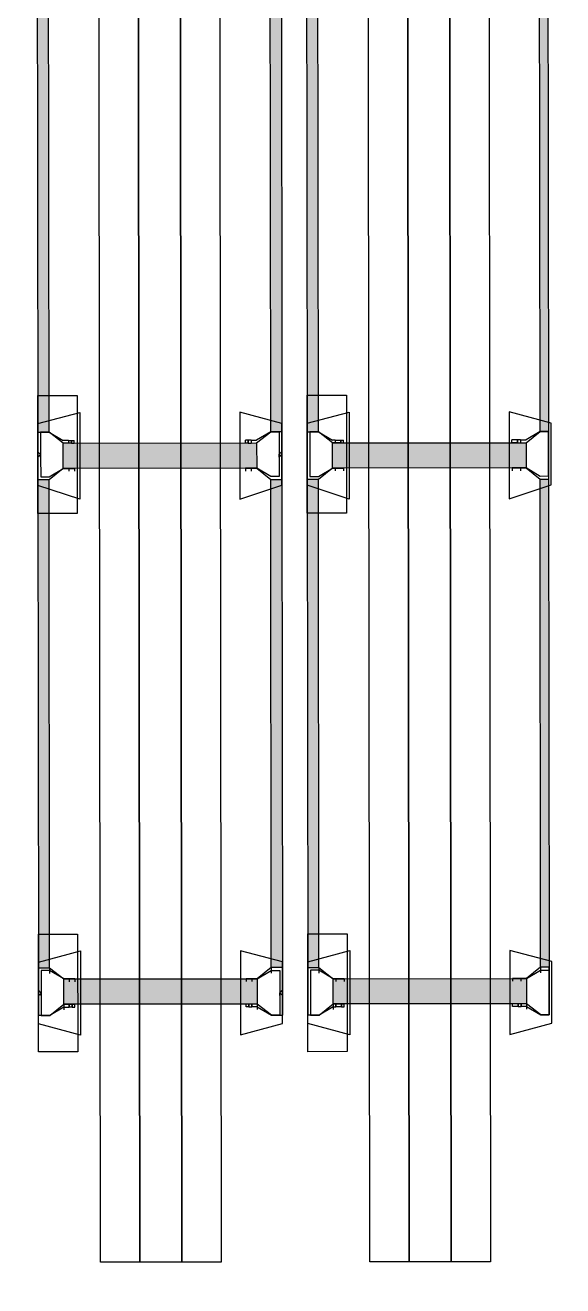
# Model space of a CAD drawing. Header units: feet. Extents: x -99009 to 3252343, y -11094690 to 9035152.
# Drawn here: x 2517596 to 2518596, y -1949560 to -1947215 of the extents above; entities that cross this region are included whole.
import ezdxf

# ---------------------------------------------------------------- set-up
doc = ezdxf.new("R2010")
doc.units = ezdxf.units.FT
doc.layers.add('1', color=1, linetype='Continuous')

# ---------------------------------------------------------------- blocks, each defined once
blk = doc.blocks.new('RM Stand 1')
at = {"transparency": 33554687}
for color, points in [(256, [(736127.3, -1128992.3), (737040.4, -1129007.9), (736127.3, -1129007.9)]), (256, [(736127.3, -1128992.3), (737040.4, -1128992.3), (737040.4, -1129007.9)]), (256, [(737129.1, -1128992.3), (738036.9, -1129007.9), (737129.1, -1129007.9)]), (256, [(737129.1, -1128992.3), (738036.9, -1128992.3), (738036.9, -1129007.9)]), (1, [(737108.2, -1129034), (737061.2, -1129394), (737061.2, -1129034)]), (1, [(737108.2, -1129034), (737108.2, -1129394), (737061.2, -1129394)]), (1, [(737108.2, -1129034), (737061.2, -1129394), (737061.2, -1129034)]), (1, [(737108.2, -1129034), (737108.2, -1129394), (737061.2, -1129394)]), (1, [(738104.7, -1129034), (738057.7, -1129394), (738057.7, -1129034)]), (1, [(738104.7, -1129034), (738104.7, -1129394), (738057.7, -1129394)]), (256, [(736127.3, -1129420.1), (737040.4, -1129441), (736127.3, -1129441)]), (256, [(736127.3, -1129420.1), (737040.4, -1129420.1), (737040.4, -1129441)]), (256, [(737129.1, -1129420.1), (738036.9, -1129441), (737129.1, -1129441)]), (256, [(737129.1, -1129420.1), (738036.9, -1129420.1), (738036.9, -1129441)]), (256, [(736127.3, -1129487.9), (737040.4, -1129508.8), (736127.3, -1129508.8)]), (256, [(736127.3, -1129487.9), (737040.4, -1129487.9), (737040.4, -1129508.8)]), (256, [(737129.1, -1129487.9), (738036.9, -1129508.8), (737129.1, -1129508.8)]), (256, [(737129.1, -1129487.9), (738036.9, -1129487.9), (738036.9, -1129508.8)]), (1, [(737108.2, -1129534.9), (737061.2, -1129894.9), (737061.2, -1129534.9)]), (1, [(737108.2, -1129534.9), (737108.2, -1129894.9), (737061.2, -1129894.9)]), (1, [(737108.2, -1129534.9), (737061.2, -1129894.9), (737061.2, -1129534.9)]), (1, [(737108.2, -1129534.9), (737108.2, -1129894.9), (737061.2, -1129894.9)]), (1, [(738104.7, -1129534.9), (738057.7, -1129894.9), (738057.7, -1129534.9)]), (1, [(738104.7, -1129534.9), (738104.7, -1129894.9), (738057.7, -1129894.9)]), (256, [(736127.3, -1129921), (737040.4, -1129941.9), (736127.3, -1129941.9)]), (256, [(736127.3, -1129921), (737040.4, -1129921), (737040.4, -1129941.9)]), (256, [(737129.1, -1129921), (738036.9, -1129941.9), (737129.1, -1129941.9)]), (256, [(737129.1, -1129921), (738036.9, -1129921), (738036.9, -1129941.9)])]:
    blk.add_hatch(color=color, dxfattribs=at).paths.add_polyline_path(points)
for points in [[(736127.3, -1128992.3), (737040.4, -1128992.3), (737040.4, -1129007.9), (736127.3, -1129007.9), (736127.3, -1128992.3)], [(737024.7, -1128987.1), (737003.8, -1129065.3), (737165.6, -1129065.3), (737139.5, -1128987.1), (737024.7, -1128987.1)], [(737024.7, -1128987.1), (737003.8, -1129065.3), (737165.6, -1129065.3), (737139.5, -1128987.1), (737024.7, -1128987.1)], [(737040.4, -1128992.3), (737129.1, -1128992.3)], [(737040.4, -1129007.9), (737040.4, -1128992.3), (737040.4, -1129007.9)], [(737040.4, -1128992.3), (737076.9, -1128992.3), (737040.4, -1128992.3)], [(737040.4, -1128992.3), (737129.1, -1128992.3)], [(737040.4, -1129007.9), (737040.4, -1128992.3), (737040.4, -1129007.9)], [(737040.4, -1128992.3), (737076.9, -1128992.3), (737040.4, -1128992.3)], [(737061.2, -1129034), (737040.4, -1129007.9), (737056, -1129034)], [(737061.2, -1129034), (737040.4, -1129007.9), (737056, -1129034)], [(737076.9, -1128992.3), (737082.1, -1128992.3), (737076.9, -1128992.3)], [(737076.9, -1128992.3), (737082.1, -1128992.3), (737076.9, -1128992.3)], [(737082.1, -1128992.3), (737087.3, -1128992.3), (737082.1, -1128992.3)], [(737082.1, -1128992.3), (737087.3, -1128992.3), (737082.1, -1128992.3)], [(737123.8, -1128992.3), (737087.3, -1128992.3), (737129.1, -1128992.3)], [(737123.8, -1128992.3), (737087.3, -1128992.3), (737129.1, -1128992.3)], [(737123.8, -1129007.9), (737108.2, -1129034), (737129.1, -1129007.9)], [(737123.8, -1129007.9), (737108.2, -1129034), (737129.1, -1129007.9)], [(737123.8, -1128992.3), (737123.8, -1129007.9)], [(737123.8, -1128992.3), (737123.8, -1129007.9)], [(737129.1, -1129007.9), (737129.1, -1128992.3)], [(737129.1, -1128992.3), (738036.9, -1128992.3), (738036.9, -1129007.9), (737129.1, -1129007.9), (737129.1, -1128992.3)], [(737129.1, -1129007.9), (737129.1, -1128992.3)], [(738026.4, -1128987.1), (738005.6, -1129065.3), (738162.1, -1129065.3), (738141.2, -1128987.1), (738026.4, -1128987.1)], [(738036.9, -1128992.3), (738125.6, -1128992.3)], [(738036.9, -1128992.3), (738036.9, -1129007.9)], [(738042.1, -1128992.3), (738078.6, -1128992.3), (738036.9, -1128992.3)], [(738036.9, -1129007.9), (738057.7, -1129034)], [(738036.9, -1129007.9), (738042.1, -1129007.9)], [(738042.1, -1129007.9), (738042.1, -1128992.3)], [(738057.7, -1129034), (738042.1, -1129007.9)], [(738042.1, -1129007.9), (738047.3, -1129007.9)], [(738078.6, -1128992.3), (738083.8, -1128992.3), (738078.6, -1128992.3)], [(738083.8, -1128992.3), (738089, -1128992.3), (738083.8, -1128992.3)], [(738089, -1128992.3), (738125.6, -1128992.3), (738089, -1128992.3)], [(738125.6, -1129007.9), (738104.7, -1129034)], [(738109.9, -1129034), (738125.6, -1129007.9)], [(738125.6, -1128992.3), (738125.6, -1129007.9), (738125.6, -1128992.3)], [(737056, -1129044.5), (737061.2, -1129044.5), (737061.2, -1129034)], [(737056, -1129044.5), (737056, -1129034)], [(737056, -1129044.5), (737061.2, -1129044.5), (737061.2, -1129034)], [(737056, -1129044.5), (737056, -1129034)], [(737056, -1129049.7), (737061.2, -1129049.7), (737061.2, -1129044.5)], [(737056, -1129044.5), (737056, -1129049.7)], [(737056, -1129044.5), (737061.2, -1129044.5)], [(737056, -1129049.7), (737061.2, -1129049.7), (737061.2, -1129044.5)], [(737056, -1129044.5), (737056, -1129049.7)], [(737056, -1129044.5), (737061.2, -1129044.5)], [(737061.2, -1129049.7), (737056, -1129049.7), (737056, -1129060.1)], [(737061.2, -1129049.7), (737061.2, -1129060.1), (737056, -1129060.1)], [(737061.2, -1129049.7), (737056, -1129049.7), (737056, -1129060.1)], [(737061.2, -1129049.7), (737061.2, -1129060.1), (737056, -1129060.1)], [(737108.2, -1129034), (737108.2, -1129394), (737061.2, -1129394), (737061.2, -1129034), (737108.2, -1129034)], [(737108.2, -1129034), (737108.2, -1129394), (737061.2, -1129394), (737061.2, -1129034), (737108.2, -1129034)], [(737108.2, -1129034), (737108.2, -1129044.5), (737108.2, -1129034)], [(737108.2, -1129034), (737108.2, -1129044.5), (737108.2, -1129034)], [(737108.2, -1129049.7), (737108.2, -1129044.5), (737108.2, -1129049.7)], [(737108.2, -1129044.5), (737113.4, -1129044.5)], [(737108.2, -1129044.5), (737113.4, -1129044.5)], [(737108.2, -1129049.7), (737108.2, -1129044.5), (737108.2, -1129049.7)], [(737108.2, -1129044.5), (737113.4, -1129044.5)], [(737108.2, -1129044.5), (737113.4, -1129044.5)], [(737108.2, -1129049.7), (737108.2, -1129060.1), (737108.2, -1129049.7)], [(737108.2, -1129049.7), (737108.2, -1129060.1), (737108.2, -1129049.7)], [(738057.7, -1129044.5), (738057.7, -1129034), (738057.7, -1129044.5)], [(738104.7, -1129034), (738104.7, -1129394), (738057.7, -1129394), (738057.7, -1129034), (738104.7, -1129034)], [(738057.7, -1129049.7), (738057.7, -1129044.5), (738057.7, -1129049.7)], [(738057.7, -1129044.5), (738063, -1129044.5)], [(738057.7, -1129049.7), (738057.7, -1129060.1), (738057.7, -1129049.7)], [(738104.7, -1129034), (738109.9, -1129034)], [(738104.7, -1129034), (738104.7, -1129044.5)], [(738109.9, -1129034), (738109.9, -1129044.5), (738104.7, -1129044.5)], [(738104.7, -1129049.7), (738109.9, -1129049.7), (738109.9, -1129044.5)], [(738104.7, -1129044.5), (738104.7, -1129049.7)], [(738104.7, -1129044.5), (738109.9, -1129044.5)], [(738109.9, -1129049.7), (738104.7, -1129049.7), (738104.7, -1129060.1)], [(738109.9, -1129049.7), (738109.9, -1129060.1), (738104.7, -1129060.1)], [(738109.9, -1129034), (738115.1, -1129034)], [(737108.2, -1129060.1), (737113.4, -1129060.1)], [(737108.2, -1129060.1), (737113.4, -1129060.1)], [(738057.7, -1129060.1), (738063, -1129060.1)], [(732584.7, -1129101.9), (738584.7, -1129101.9), (738584.7, -1129174.9), (732584.7, -1129174.9), (732584.7, -1129101.9)], [(732584.7, -1129174.9), (738584.7, -1129174.9), (738584.7, -1129253.2), (732584.7, -1129253.2), (732584.7, -1129174.9)], [(732584.7, -1129253.2), (738584.7, -1129253.2), (738584.7, -1129326.2), (732584.7, -1129326.2), (732584.7, -1129253.2)], [(736972.5, -1129441), (736972.5, -1129367.9), (737191.7, -1129367.9), (737191.7, -1129441), (736972.5, -1129441)], [(736972.5, -1129441), (736972.5, -1129367.9), (737191.7, -1129367.9), (737191.7, -1129441), (736972.5, -1129441)], [(737024.7, -1129441), (737003.8, -1129362.7), (737165.6, -1129362.7), (737139.5, -1129441), (737024.7, -1129441)], [(737024.7, -1129441), (737003.8, -1129362.7), (737165.6, -1129362.7), (737139.5, -1129441), (737024.7, -1129441)], [(737061.2, -1129378.4), (737056, -1129378.4), (737056, -1129373.2)], [(737061.2, -1129378.4), (737061.2, -1129373.2), (737056, -1129373.2)], [(737061.2, -1129378.4), (737056, -1129378.4), (737056, -1129373.2)], [(737061.2, -1129378.4), (737061.2, -1129373.2), (737056, -1129373.2)], [(737056, -1129378.4), (737061.2, -1129378.4), (737061.2, -1129383.6), (737061.2, -1129388.8)], [(737056, -1129388.8), (737056, -1129383.6), (737056, -1129378.4)], [(737056, -1129378.4), (737061.2, -1129378.4), (737061.2, -1129383.6), (737061.2, -1129388.8)], [(737056, -1129388.8), (737056, -1129383.6), (737056, -1129378.4)], [(737108.2, -1129378.4), (737108.2, -1129373.2), (737108.2, -1129378.4)], [(737108.2, -1129373.2), (737113.4, -1129373.2)], [(737108.2, -1129378.4), (737108.2, -1129373.2), (737108.2, -1129378.4)], [(737108.2, -1129373.2), (737113.4, -1129373.2)], [(737108.2, -1129378.4), (737108.2, -1129383.6), (737108.2, -1129388.8), (737108.2, -1129383.6), (737108.2, -1129378.4)], [(737108.2, -1129378.4), (737108.2, -1129383.6), (737108.2, -1129388.8), (737108.2, -1129383.6), (737108.2, -1129378.4)], [(737974.3, -1129441), (737974.3, -1129367.9), (738193.4, -1129367.9), (738193.4, -1129441), (737974.3, -1129441)], [(738026.4, -1129441), (738005.6, -1129362.7), (738162.1, -1129362.7), (738141.2, -1129441), (738026.4, -1129441)], [(738057.7, -1129378.4), (738057.7, -1129373.2), (738057.7, -1129378.4)], [(738057.7, -1129373.2), (738063, -1129373.2)], [(738057.7, -1129378.4), (738057.7, -1129383.6), (738057.7, -1129388.8), (738057.7, -1129383.6), (738057.7, -1129378.4)], [(738109.9, -1129378.4), (738104.7, -1129378.4), (738104.7, -1129373.2)], [(738109.9, -1129378.4), (738109.9, -1129373.2), (738104.7, -1129373.2)], [(738104.7, -1129378.4), (738109.9, -1129378.4), (738109.9, -1129383.6), (738109.9, -1129388.8)], [(738104.7, -1129388.8), (738104.7, -1129383.6), (738104.7, -1129378.4)], [(737061.2, -1129394), (737040.4, -1129420.1), (737056, -1129394)], [(737061.2, -1129394), (737040.4, -1129420.1), (737056, -1129394)], [(737056, -1129388.8), (737061.2, -1129388.8)], [(737056, -1129388.8), (737061.2, -1129388.8), (737061.2, -1129394)], [(737056, -1129388.8), (737056, -1129394)], [(737056, -1129388.8), (737061.2, -1129388.8)], [(737056, -1129388.8), (737061.2, -1129388.8), (737061.2, -1129394)], [(737056, -1129388.8), (737056, -1129394)], [(737108.2, -1129388.8), (737113.4, -1129388.8)], [(737108.2, -1129394), (737108.2, -1129388.8), (737108.2, -1129394)], [(737108.2, -1129388.8), (737113.4, -1129388.8)], [(737108.2, -1129388.8), (737113.4, -1129388.8)], [(737108.2, -1129394), (737108.2, -1129388.8), (737108.2, -1129394)], [(737108.2, -1129388.8), (737113.4, -1129388.8)], [(737123.8, -1129420.1), (737108.2, -1129394), (737129.1, -1129420.1)], [(737123.8, -1129420.1), (737108.2, -1129394), (737129.1, -1129420.1)], [(738036.9, -1129420.1), (738057.7, -1129394)], [(738057.7, -1129394), (738042.1, -1129420.1)], [(738057.7, -1129388.8), (738063, -1129388.8)], [(738057.7, -1129388.8), (738057.7, -1129394), (738057.7, -1129388.8)], [(738104.7, -1129388.8), (738109.9, -1129388.8)], [(738104.7, -1129394), (738104.7, -1129388.8)], [(738109.9, -1129394), (738109.9, -1129388.8), (738104.7, -1129388.8)], [(738125.6, -1129420.1), (738104.7, -1129394)], [(738104.7, -1129394), (738109.9, -1129394)], [(738109.9, -1129394), (738125.6, -1129420.1)], [(738109.9, -1129394), (738115.1, -1129394)], [(736127.3, -1129441), (737040.4, -1129441), (737040.4, -1129420.1), (736127.3, -1129420.1), (736127.3, -1129441), (736038.6, -1129441)], [(737040.4, -1129420.1), (737040.4, -1129435.8)], [(737040.4, -1129441), (737040.4, -1129420.1)], [(737129.1, -1129441), (738036.9, -1129441), (738036.9, -1129420.1), (737129.1, -1129420.1), (737129.1, -1129441), (737040.4, -1129441)], [(737040.4, -1129420.1), (737040.4, -1129435.8)], [(737040.4, -1129441), (737040.4, -1129420.1)], [(737123.8, -1129435.8), (737123.8, -1129420.1)], [(737123.8, -1129435.8), (737123.8, -1129420.1)], [(737129.1, -1129420.1), (737129.1, -1129441)], [(737129.1, -1129420.1), (737129.1, -1129441)], [(738036.9, -1129420.1), (738042.1, -1129420.1)], [(738036.9, -1129441), (738036.9, -1129420.1)], [(738042.1, -1129420.1), (738047.3, -1129420.1)], [(738042.1, -1129420.1), (738042.1, -1129435.8)], [(738125.6, -1129435.8), (738125.6, -1129420.1), (738125.6, -1129441)], [(737040.4, -1129435.8), (737076.9, -1129435.8)], [(737040.4, -1129435.8), (737076.9, -1129435.8)], [(737040.4, -1129441), (737129.1, -1129441)], [(737076.9, -1129441), (737040.4, -1129441)], [(737076.9, -1129441), (737040.4, -1129441)], [(737076.9, -1129435.8), (737082.1, -1129435.8)], [(737076.9, -1129435.8), (737082.1, -1129435.8)], [(737082.1, -1129441), (737076.9, -1129441)], [(737082.1, -1129441), (737076.9, -1129441)], [(737082.1, -1129435.8), (737087.3, -1129435.8)], [(737082.1, -1129435.8), (737087.3, -1129435.8)], [(737082.1, -1129435.8), (737087.3, -1129435.8)], [(737082.1, -1129435.8), (737087.3, -1129435.8)], [(737082.1, -1129441), (737087.3, -1129441)], [(737087.3, -1129441), (737082.1, -1129441)], [(737082.1, -1129441), (737087.3, -1129441)], [(737087.3, -1129441), (737082.1, -1129441)], [(737087.3, -1129435.8), (737123.8, -1129435.8)], [(737087.3, -1129435.8), (737123.8, -1129435.8)], [(737129.1, -1129441), (737087.3, -1129441)], [(737129.1, -1129441), (737087.3, -1129441)], [(738036.9, -1129441), (738125.6, -1129441)], [(738078.6, -1129441), (738036.9, -1129441)], [(738042.1, -1129435.8), (738078.6, -1129435.8)], [(738078.6, -1129435.8), (738083.8, -1129435.8)], [(738083.8, -1129441), (738078.6, -1129441)], [(738083.8, -1129435.8), (738089, -1129435.8)], [(738083.8, -1129435.8), (738089, -1129435.8)], [(738083.8, -1129441), (738089, -1129441)], [(738089, -1129441), (738083.8, -1129441)], [(738089, -1129435.8), (738125.6, -1129435.8)], [(738125.6, -1129441), (738089, -1129441)], [(736127.3, -1129487.9), (737040.4, -1129487.9), (737040.4, -1129508.8), (736127.3, -1129508.8), (736127.3, -1129487.9)], [(737024.7, -1129487.9), (737003.8, -1129566.2), (737165.6, -1129566.2), (737139.5, -1129487.9), (737024.7, -1129487.9)], [(737024.7, -1129487.9), (737003.8, -1129566.2), (737165.6, -1129566.2), (737139.5, -1129487.9), (737024.7, -1129487.9)], [(737040.4, -1129487.9), (737129.1, -1129487.9)], [(737040.4, -1129487.9), (737040.4, -1129508.8)], [(737076.9, -1129487.9), (737040.4, -1129487.9)], [(737040.4, -1129487.9), (737129.1, -1129487.9)], [(737040.4, -1129487.9), (737040.4, -1129508.8)], [(737076.9, -1129487.9), (737040.4, -1129487.9)], [(737040.4, -1129508.8), (737040.4, -1129493.2)], [(737040.4, -1129493.2), (737076.9, -1129493.2)], [(737040.4, -1129508.8), (737040.4, -1129493.2)], [(737040.4, -1129493.2), (737076.9, -1129493.2)], [(737076.9, -1129493.2), (737082.1, -1129493.2), (737076.9, -1129487.9)], [(737076.9, -1129493.2), (737082.1, -1129493.2), (737076.9, -1129487.9)], [(737082.1, -1129487.9), (737087.3, -1129487.9)], [(737087.3, -1129493.2), (737082.1, -1129493.2), (737087.3, -1129487.9)], [(737082.1, -1129487.9), (737087.3, -1129487.9)], [(737087.3, -1129493.2), (737082.1, -1129493.2), (737087.3, -1129487.9)], [(737082.1, -1129493.2), (737087.3, -1129493.2)], [(737082.1, -1129493.2), (737087.3, -1129493.2)], [(737129.1, -1129487.9), (737087.3, -1129487.9)], [(737129.1, -1129487.9), (737087.3, -1129487.9)], [(737087.3, -1129493.2), (737123.8, -1129493.2)], [(737087.3, -1129493.2), (737123.8, -1129493.2)], [(737123.8, -1129493.2), (737123.8, -1129508.8)], [(737123.8, -1129493.2), (737123.8, -1129508.8)], [(737129.1, -1129508.8), (737129.1, -1129487.9)], [(737129.1, -1129487.9), (738036.9, -1129487.9), (738036.9, -1129508.8), (737129.1, -1129508.8), (737129.1, -1129487.9)], [(737129.1, -1129508.8), (737129.1, -1129487.9)], [(738026.4, -1129487.9), (738005.6, -1129566.2), (738162.1, -1129566.2), (738141.2, -1129487.9), (738026.4, -1129487.9)], [(738036.9, -1129487.9), (738125.6, -1129487.9)], [(738036.9, -1129487.9), (738036.9, -1129508.8)], [(738078.6, -1129487.9), (738036.9, -1129487.9)], [(738042.1, -1129508.8), (738042.1, -1129493.2)], [(738042.1, -1129493.2), (738078.6, -1129493.2)], [(738078.6, -1129493.2), (738083.8, -1129493.2), (738078.6, -1129487.9)], [(738083.8, -1129487.9), (738089, -1129487.9)], [(738089, -1129493.2), (738083.8, -1129493.2), (738089, -1129487.9)], [(738083.8, -1129493.2), (738089, -1129493.2)], [(738125.6, -1129487.9), (738089, -1129487.9)], [(738089, -1129493.2), (738125.6, -1129493.2)], [(738125.6, -1129493.2), (738125.6, -1129508.8), (738125.6, -1129487.9)], [(737061.2, -1129534.9), (737040.4, -1129508.8), (737056, -1129534.9)], [(737061.2, -1129534.9), (737040.4, -1129508.8), (737056, -1129534.9)], [(737123.8, -1129508.8), (737108.2, -1129534.9), (737129.1, -1129508.8)], [(737123.8, -1129508.8), (737108.2, -1129534.9), (737129.1, -1129508.8)], [(738036.9, -1129508.8), (738057.7, -1129534.9)], [(738036.9, -1129508.8), (738042.1, -1129508.8)], [(738057.7, -1129534.9), (738042.1, -1129508.8)], [(738042.1, -1129508.8), (738047.3, -1129508.8)], [(738125.6, -1129508.8), (738104.7, -1129534.9)], [(738109.9, -1129534.9), (738125.6, -1129508.8)], [(737056, -1129545.3), (737061.2, -1129545.3), (737061.2, -1129534.9)], [(737056, -1129545.3), (737056, -1129534.9)], [(737056, -1129545.3), (737061.2, -1129545.3), (737061.2, -1129534.9)], [(737056, -1129545.3), (737056, -1129534.9)], [(737056, -1129550.6), (737061.2, -1129550.6), (737061.2, -1129545.3)], [(737056, -1129545.3), (737056, -1129550.6)], [(737056, -1129545.3), (737061.2, -1129545.3)], [(737056, -1129550.6), (737061.2, -1129550.6), (737061.2, -1129545.3)], [(737056, -1129545.3), (737056, -1129550.6)], [(737056, -1129545.3), (737061.2, -1129545.3)], [(737108.2, -1129534.9), (737108.2, -1129894.9), (737061.2, -1129894.9), (737061.2, -1129534.9), (737108.2, -1129534.9)], [(737108.2, -1129534.9), (737108.2, -1129894.9), (737061.2, -1129894.9), (737061.2, -1129534.9), (737108.2, -1129534.9)], [(737108.2, -1129534.9), (737108.2, -1129545.3), (737108.2, -1129534.9)], [(737108.2, -1129534.9), (737108.2, -1129545.3), (737108.2, -1129534.9)], [(737108.2, -1129550.6), (737108.2, -1129545.3), (737108.2, -1129550.6)], [(737108.2, -1129545.3), (737113.4, -1129545.3)], [(737108.2, -1129545.3), (737113.4, -1129545.3)], [(737108.2, -1129550.6), (737108.2, -1129545.3), (737108.2, -1129550.6)], [(737108.2, -1129545.3), (737113.4, -1129545.3)], [(737108.2, -1129545.3), (737113.4, -1129545.3)], [(738057.7, -1129545.3), (738057.7, -1129534.9), (738057.7, -1129545.3)], [(738104.7, -1129534.9), (738104.7, -1129894.9), (738057.7, -1129894.9), (738057.7, -1129534.9), (738104.7, -1129534.9)], [(738057.7, -1129550.6), (738057.7, -1129545.3), (738057.7, -1129550.6)], [(738057.7, -1129545.3), (738063, -1129545.3)], [(738104.7, -1129534.9), (738109.9, -1129534.9)], [(738104.7, -1129534.9), (738104.7, -1129545.3)], [(738109.9, -1129534.9), (738109.9, -1129545.3), (738104.7, -1129545.3)], [(738104.7, -1129550.6), (738109.9, -1129550.6), (738109.9, -1129545.3)], [(738104.7, -1129545.3), (738104.7, -1129550.6)], [(738104.7, -1129545.3), (738109.9, -1129545.3)], [(738109.9, -1129534.9), (738115.1, -1129534.9)], [(737061.2, -1129550.6), (737056, -1129550.6), (737056, -1129555.8)], [(737061.2, -1129550.6), (737061.2, -1129555.8), (737056, -1129555.8)], [(737061.2, -1129550.6), (737056, -1129550.6), (737056, -1129555.8)], [(737061.2, -1129550.6), (737061.2, -1129555.8), (737056, -1129555.8)], [(737108.2, -1129550.6), (737108.2, -1129555.8), (737108.2, -1129550.6)], [(737108.2, -1129550.6), (737108.2, -1129555.8), (737108.2, -1129550.6)], [(737108.2, -1129555.8), (737113.4, -1129555.8)], [(737108.2, -1129555.8), (737113.4, -1129555.8)], [(738057.7, -1129550.6), (738057.7, -1129555.8), (738057.7, -1129550.6)], [(738057.7, -1129555.8), (738063, -1129555.8)], [(738109.9, -1129550.6), (738104.7, -1129550.6), (738104.7, -1129555.8)], [(738109.9, -1129550.6), (738109.9, -1129555.8), (738104.7, -1129555.8)], [(732584.7, -1129602.7), (738584.7, -1129602.7), (738584.7, -1129675.8), (732584.7, -1129675.8), (732584.7, -1129602.7)], [(732584.7, -1129675.8), (738584.7, -1129675.8), (738584.7, -1129754), (732584.7, -1129754), (732584.7, -1129675.8)], [(732584.7, -1129754), (738584.7, -1129754), (738584.7, -1129827.1), (732584.7, -1129827.1), (732584.7, -1129754)], [(736972.5, -1129941.9), (736972.5, -1129868.8), (737191.7, -1129868.8), (737191.7, -1129941.9), (736972.5, -1129941.9)], [(736972.5, -1129941.9), (736972.5, -1129868.8), (737191.7, -1129868.8), (737191.7, -1129941.9), (736972.5, -1129941.9)], [(737024.7, -1129941.9), (737003.8, -1129863.6), (737165.6, -1129863.6), (737139.5, -1129941.9), (737024.7, -1129941.9)], [(737024.7, -1129941.9), (737003.8, -1129863.6), (737165.6, -1129863.6), (737139.5, -1129941.9), (737024.7, -1129941.9)], [(737061.2, -1129879.2), (737056, -1129879.2), (737056, -1129874)], [(737061.2, -1129879.2), (737061.2, -1129874), (737056, -1129874)], [(737061.2, -1129879.2), (737056, -1129879.2), (737056, -1129874)], [(737061.2, -1129879.2), (737061.2, -1129874), (737056, -1129874)], [(737108.2, -1129879.2), (737108.2, -1129874), (737108.2, -1129879.2)], [(737108.2, -1129874), (737113.4, -1129874)], [(737108.2, -1129879.2), (737108.2, -1129874), (737108.2, -1129879.2)], [(737108.2, -1129874), (737113.4, -1129874)], [(737974.3, -1129941.9), (737974.3, -1129868.8), (738193.4, -1129868.8), (738193.4, -1129941.9), (737974.3, -1129941.9)], [(738026.4, -1129941.9), (738005.6, -1129863.6), (738162.1, -1129863.6), (738141.2, -1129941.9), (738026.4, -1129941.9)], [(738057.7, -1129879.2), (738057.7, -1129874), (738057.7, -1129879.2)], [(738057.7, -1129874), (738063, -1129874)], [(738109.9, -1129879.2), (738104.7, -1129879.2), (738104.7, -1129874)], [(738109.9, -1129879.2), (738109.9, -1129874), (738104.7, -1129874)], [(737061.2, -1129894.9), (737040.4, -1129921), (737056, -1129894.9)], [(737061.2, -1129894.9), (737040.4, -1129921), (737056, -1129894.9)], [(737056, -1129879.2), (737061.2, -1129879.2), (737061.2, -1129884.5)], [(737056, -1129884.5), (737056, -1129879.2)], [(737056, -1129879.2), (737061.2, -1129879.2), (737061.2, -1129884.5)], [(737056, -1129884.5), (737056, -1129879.2)], [(737056, -1129884.5), (737061.2, -1129884.5)], [(737056, -1129884.5), (737061.2, -1129884.5), (737061.2, -1129894.9)], [(737056, -1129884.5), (737056, -1129894.9)], [(737056, -1129884.5), (737061.2, -1129884.5)], [(737056, -1129884.5), (737061.2, -1129884.5), (737061.2, -1129894.9)], [(737056, -1129884.5), (737056, -1129894.9)], [(737108.2, -1129879.2), (737108.2, -1129884.5), (737108.2, -1129879.2)], [(737108.2, -1129879.2), (737108.2, -1129884.5), (737108.2, -1129879.2)], [(737108.2, -1129884.5), (737113.4, -1129884.5)], [(737108.2, -1129894.9), (737108.2, -1129884.5), (737108.2, -1129894.9)], [(737108.2, -1129884.5), (737113.4, -1129884.5)], [(737108.2, -1129884.5), (737113.4, -1129884.5)], [(737108.2, -1129894.9), (737108.2, -1129884.5), (737108.2, -1129894.9)], [(737108.2, -1129884.5), (737113.4, -1129884.5)], [(737123.8, -1129921), (737108.2, -1129894.9), (737129.1, -1129921)], [(737123.8, -1129921), (737108.2, -1129894.9), (737129.1, -1129921)], [(738036.9, -1129921), (738057.7, -1129894.9)], [(738057.7, -1129894.9), (738042.1, -1129921)], [(738057.7, -1129879.2), (738057.7, -1129884.5), (738057.7, -1129879.2)], [(738057.7, -1129884.5), (738063, -1129884.5)], [(738057.7, -1129884.5), (738057.7, -1129894.9), (738057.7, -1129884.5)], [(738104.7, -1129879.2), (738109.9, -1129879.2), (738109.9, -1129884.5)], [(738104.7, -1129884.5), (738104.7, -1129879.2)], [(738104.7, -1129884.5), (738109.9, -1129884.5)], [(738104.7, -1129894.9), (738104.7, -1129884.5)], [(738109.9, -1129894.9), (738109.9, -1129884.5), (738104.7, -1129884.5)], [(738125.6, -1129921), (738104.7, -1129894.9)], [(738104.7, -1129894.9), (738109.9, -1129894.9)], [(738109.9, -1129894.9), (738125.6, -1129921)], [(738109.9, -1129894.9), (738115.1, -1129894.9)], [(736127.3, -1129941.9), (737040.4, -1129941.9), (737040.4, -1129921), (736127.3, -1129921), (736127.3, -1129941.9), (736038.6, -1129941.9)], [(737040.4, -1129921), (737040.4, -1129936.6)], [(737040.4, -1129941.9), (737040.4, -1129921)], [(737129.1, -1129941.9), (738036.9, -1129941.9), (738036.9, -1129921), (737129.1, -1129921), (737129.1, -1129941.9), (737040.4, -1129941.9)], [(737040.4, -1129921), (737040.4, -1129936.6)], [(737040.4, -1129941.9), (737040.4, -1129921)], [(737123.8, -1129936.6), (737123.8, -1129921)], [(737123.8, -1129936.6), (737123.8, -1129921)], [(737129.1, -1129921), (737129.1, -1129941.9)], [(737129.1, -1129921), (737129.1, -1129941.9)], [(738036.9, -1129921), (738042.1, -1129921)], [(738036.9, -1129941.9), (738036.9, -1129921)], [(738042.1, -1129921), (738047.3, -1129921)], [(738042.1, -1129921), (738042.1, -1129936.6)], [(738125.6, -1129936.6), (738125.6, -1129921), (738125.6, -1129941.9)], [(737040.4, -1129936.6), (737076.9, -1129936.6)], [(737040.4, -1129936.6), (737076.9, -1129936.6)], [(737040.4, -1129941.9), (737129.1, -1129941.9)], [(737076.9, -1129941.9), (737040.4, -1129941.9)], [(737076.9, -1129941.9), (737040.4, -1129941.9)], [(737076.9, -1129936.6), (737082.1, -1129936.6), (737076.9, -1129941.9)], [(737076.9, -1129936.6), (737082.1, -1129936.6), (737076.9, -1129941.9)], [(737082.1, -1129936.6), (737087.3, -1129936.6)], [(737087.3, -1129936.6), (737082.1, -1129936.6), (737087.3, -1129941.9)], [(737082.1, -1129936.6), (737087.3, -1129936.6)], [(737087.3, -1129936.6), (737082.1, -1129936.6), (737087.3, -1129941.9)], [(737082.1, -1129941.9), (737087.3, -1129941.9)], [(737082.1, -1129941.9), (737087.3, -1129941.9)], [(737087.3, -1129936.6), (737123.8, -1129936.6)], [(737087.3, -1129936.6), (737123.8, -1129936.6)], [(737129.1, -1129941.9), (737087.3, -1129941.9)], [(737129.1, -1129941.9), (737087.3, -1129941.9)], [(738036.9, -1129941.9), (738125.6, -1129941.9)], [(738078.6, -1129941.9), (738036.9, -1129941.9)], [(738042.1, -1129936.6), (738078.6, -1129936.6)], [(738078.6, -1129936.6), (738083.8, -1129936.6), (738078.6, -1129941.9)], [(738083.8, -1129936.6), (738089, -1129936.6)], [(738089, -1129936.6), (738083.8, -1129936.6), (738089, -1129941.9)], [(738083.8, -1129941.9), (738089, -1129941.9)], [(738089, -1129936.6), (738125.6, -1129936.6)], [(738125.6, -1129941.9), (738089, -1129941.9)]]:
    blk.add_lwpolyline(points, dxfattribs=at)

msp = doc.modelspace()

# ---------------------------------------------------------------- linework, layer by layer
at = {"layer": '1'}
msp.add_arc((2520410.24778, -1978395.99612), 100000, 84.1346387202, 194.3871675539, dxfattribs=at)

# ---------------------------------------------------------------- block references
at = {"color": 3, "rotation": 270.0650517140731}
msp.add_blockref('RM Stand 1', (3646724.07666, -1209649.34057), dxfattribs=at)

doc.saveas('drawing.dxf')
